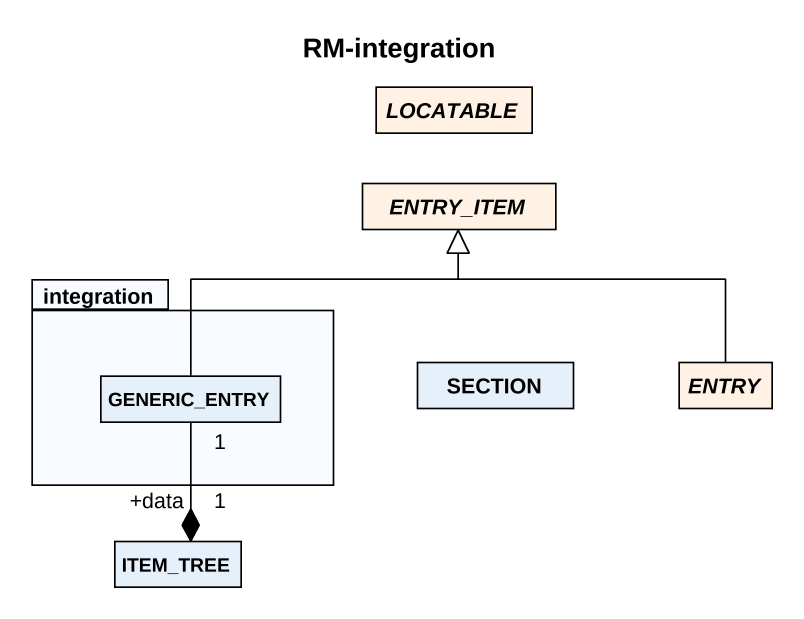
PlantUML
@startuml
title RM-integration
hide circle
hide empty members
abstract class LOCATABLE #FFF2E5
abstract class ENTRY_ITEM #FFF2E5
package integration {
  class GENERIC_ENTRY
}
class SECTION
abstract class ENTRY #FFF2E5
class ITEM_TREE
GENERIC_ENTRY -up-|> ENTRY_ITEM
GENERIC_ENTRY "1" --* "+data\n1" ITEM_TREE
ENTRY -up-|> ENTRY_ITEM
@enduml
